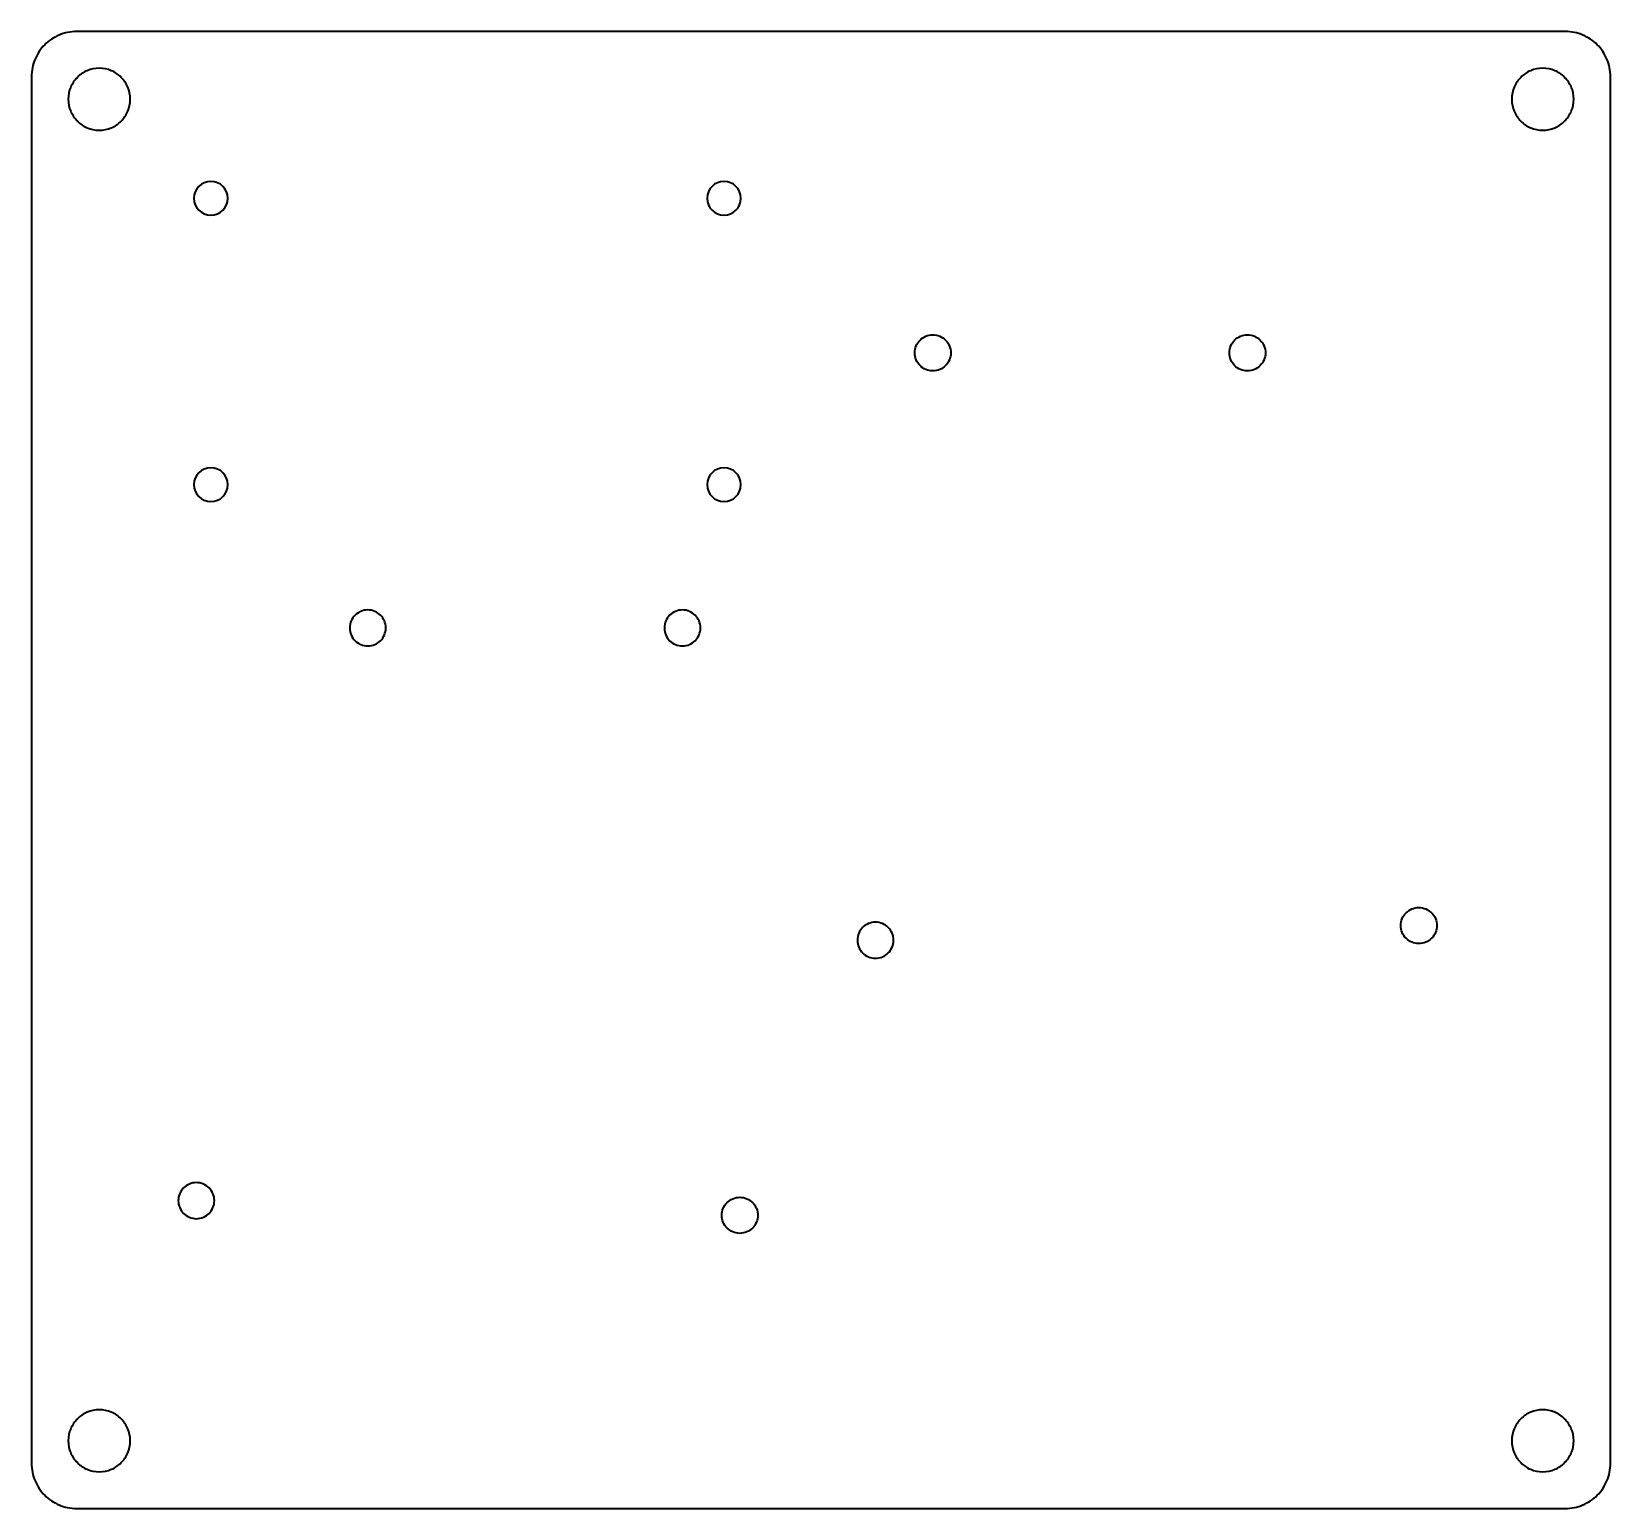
# Model space of a CAD drawing. Header units: inches. Extents: x 38 to 178, y -205 to -74.
import ezdxf

# ---------------------------------------------------------------- set-up
doc = ezdxf.new("R2010")
doc.units = ezdxf.units.IN
doc.header["$MEASUREMENT"] = 0
doc.layers.add('breadboard', color=7, linetype='Continuous')

msp = doc.modelspace()

# ---------------------------------------------------------------- linework, layer by layer
at = {"layer": 'breadboard', "color": 179, "lineweight": 35, "true_color": 0x231f20}
for points, knots in [([(173.95, -205.2), (173.95, -205.2), (140.95, -205.2), (140.95, -205.2), (140.95, -205.2), (107.95, -205.2), (107.95, -205.2), (107.95, -205.2), (74.95, -205.2), (74.95, -205.2), (74.95, -205.2), (41.95, -205.2), (41.95, -205.2), (41.4, -205.2), (40.87, -205.09), (40.39, -204.89), (39.91, -204.68), (39.48, -204.39), (39.12, -204.03), (38.76, -203.67), (38.47, -203.24), (38.26, -202.76), (38.06, -202.28), (37.95, -201.75), (37.95, -201.2), (37.95, -201.2), (37.95, -170.45), (37.95, -170.45), (37.95, -170.45), (37.95, -139.7), (37.95, -139.7), (37.95, -139.7), (37.95, -108.95), (37.95, -108.95), (37.95, -108.95), (37.95, -78.2), (37.95, -78.2), (37.95, -77.65), (38.06, -77.12), (38.26, -76.64), (38.47, -76.16), (38.76, -75.73), (39.12, -75.37), (39.48, -75.01), (39.91, -74.72), (40.39, -74.51), (40.87, -74.31), (41.4, -74.2), (41.95, -74.2), (41.95, -74.2), (74.95, -74.2), (74.95, -74.2), (74.95, -74.2), (107.95, -74.2), (107.95, -74.2), (107.95, -74.2), (140.95, -74.2), (140.95, -74.2), (140.95, -74.2), (173.95, -74.2), (173.95, -74.2), (174.5, -74.2), (175.03, -74.31), (175.51, -74.51), (175.99, -74.72), (176.42, -75.01), (176.78, -75.37), (177.14, -75.73), (177.43, -76.16), (177.64, -76.64), (177.84, -77.12), (177.95, -77.65), (177.95, -78.2), (177.95, -78.2), (177.95, -108.95), (177.95, -108.95), (177.95, -108.95), (177.95, -139.7), (177.95, -139.7), (177.95, -139.7), (177.95, -170.45), (177.95, -170.45), (177.95, -170.45), (177.95, -201.2), (177.95, -201.2), (177.95, -201.75), (177.84, -202.28), (177.64, -202.76), (177.43, -203.24), (177.14, -203.67), (176.78, -204.03), (176.42, -204.39), (175.99, -204.68), (175.51, -204.89), (175.03, -205.09), (174.5, -205.2), (173.95, -205.2)], [0, 0, 0, 0, 1, 1, 1, 2, 2, 2, 3, 3, 3, 4, 4, 4, 5, 5, 5, 6, 6, 6, 7, 7, 7, 8, 8, 8, 9, 9, 9, 10, 10, 10, 11, 11, 11, 12, 12, 12, 13, 13, 13, 14, 14, 14, 15, 15, 15, 16, 16, 16, 17, 17, 17, 18, 18, 18, 19, 19, 19, 20, 20, 20, 21, 21, 21, 22, 22, 22, 23, 23, 23, 24, 24, 24, 25, 25, 25, 26, 26, 26, 27, 27, 27, 28, 28, 28, 29, 29, 29, 30, 30, 30, 31, 31, 31, 32, 32, 32, 32]), ([(46.7, -80.2), (46.7, -80.58), (46.62, -80.94), (46.48, -81.27), (46.34, -81.6), (46.14, -81.9), (45.89, -82.14), (45.65, -82.39), (45.35, -82.59), (45.02, -82.73), (44.69, -82.87), (44.33, -82.95), (43.95, -82.95), (43.57, -82.95), (43.21, -82.87), (42.88, -82.73), (42.55, -82.59), (42.25, -82.39), (42.01, -82.14), (41.76, -81.9), (41.56, -81.6), (41.42, -81.27), (41.28, -80.94), (41.2, -80.58), (41.2, -80.2), (41.2, -79.82), (41.28, -79.46), (41.42, -79.13), (41.56, -78.8), (41.76, -78.5), (42.01, -78.26), (42.25, -78.01), (42.55, -77.81), (42.88, -77.67), (43.21, -77.53), (43.57, -77.45), (43.95, -77.45), (44.33, -77.45), (44.69, -77.53), (45.02, -77.67), (45.35, -77.81), (45.65, -78.01), (45.89, -78.26), (46.14, -78.5), (46.34, -78.8), (46.48, -79.13), (46.62, -79.46), (46.7, -79.82), (46.7, -80.2)], [0, 0, 0, 0, 1, 1, 1, 2, 2, 2, 3, 3, 3, 4, 4, 4, 5, 5, 5, 6, 6, 6, 7, 7, 7, 8, 8, 8, 9, 9, 9, 10, 10, 10, 11, 11, 11, 12, 12, 12, 13, 13, 13, 14, 14, 14, 15, 15, 15, 16, 16, 16, 16]), ([(174.7, -80.2), (174.7, -80.58), (174.62, -80.94), (174.48, -81.27), (174.34, -81.6), (174.14, -81.9), (173.89, -82.14), (173.65, -82.39), (173.35, -82.59), (173.02, -82.73), (172.69, -82.87), (172.33, -82.95), (171.95, -82.95), (171.57, -82.95), (171.21, -82.87), (170.88, -82.73), (170.55, -82.59), (170.25, -82.39), (170.01, -82.14), (169.76, -81.9), (169.56, -81.6), (169.42, -81.27), (169.28, -80.94), (169.2, -80.58), (169.2, -80.2), (169.2, -79.82), (169.28, -79.46), (169.42, -79.13), (169.56, -78.8), (169.76, -78.5), (170.01, -78.26), (170.25, -78.01), (170.55, -77.81), (170.88, -77.67), (171.21, -77.53), (171.57, -77.45), (171.95, -77.45), (172.33, -77.45), (172.69, -77.53), (173.02, -77.67), (173.35, -77.81), (173.65, -78.01), (173.89, -78.26), (174.14, -78.5), (174.34, -78.8), (174.48, -79.13), (174.62, -79.46), (174.7, -79.82), (174.7, -80.2)], [0, 0, 0, 0, 1, 1, 1, 2, 2, 2, 3, 3, 3, 4, 4, 4, 5, 5, 5, 6, 6, 6, 7, 7, 7, 8, 8, 8, 9, 9, 9, 10, 10, 10, 11, 11, 11, 12, 12, 12, 13, 13, 13, 14, 14, 14, 15, 15, 15, 16, 16, 16, 16]), ([(55.35, -88.99), (55.35, -89.82), (54.68, -90.49), (53.85, -90.49), (53.02, -90.49), (52.35, -89.82), (52.35, -88.99), (52.35, -88.17), (53.02, -87.49), (53.85, -87.49), (54.68, -87.49), (55.35, -88.17), (55.35, -88.99)], [0, 0, 0, 0, 1, 1, 1, 2, 2, 2, 3, 3, 3, 4, 4, 4, 4]), ([(100.85, -88.99), (100.85, -89.82), (100.18, -90.49), (99.35, -90.49), (98.52, -90.49), (97.85, -89.82), (97.85, -88.99), (97.85, -88.17), (98.52, -87.49), (99.35, -87.49), (100.18, -87.49), (100.85, -88.17), (100.85, -88.99)], [0, 0, 0, 0, 1, 1, 1, 2, 2, 2, 3, 3, 3, 4, 4, 4, 4]), ([(117.86, -101.1), (117.42, -101.1), (117.02, -101.28), (116.73, -101.57), (116.44, -101.86), (116.26, -102.26), (116.26, -102.7), (116.26, -103.14), (116.44, -103.54), (116.73, -103.83), (117.02, -104.12), (117.42, -104.3), (117.86, -104.3), (118.3, -104.3), (118.7, -104.12), (118.99, -103.83), (119.28, -103.54), (119.46, -103.14), (119.46, -102.7), (119.46, -102.26), (119.28, -101.86), (118.99, -101.57), (118.7, -101.28), (118.3, -101.1), (117.86, -101.1)], [0, 0, 0, 0, 1, 1, 1, 2, 2, 2, 3, 3, 3, 4, 4, 4, 5, 5, 5, 6, 6, 6, 7, 7, 7, 8, 8, 8, 8]), ([(145.76, -101.1), (145.32, -101.1), (144.92, -101.28), (144.63, -101.57), (144.34, -101.86), (144.16, -102.26), (144.16, -102.7), (144.16, -103.14), (144.34, -103.54), (144.63, -103.83), (144.92, -104.12), (145.32, -104.3), (145.76, -104.3), (146.2, -104.3), (146.6, -104.12), (146.89, -103.83), (147.18, -103.54), (147.36, -103.14), (147.36, -102.7), (147.36, -102.26), (147.18, -101.86), (146.89, -101.57), (146.6, -101.28), (146.2, -101.1), (145.76, -101.1)], [0, 0, 0, 0, 1, 1, 1, 2, 2, 2, 3, 3, 3, 4, 4, 4, 5, 5, 5, 6, 6, 6, 7, 7, 7, 8, 8, 8, 8]), ([(55.35, -114.39), (55.35, -115.22), (54.68, -115.89), (53.85, -115.89), (53.02, -115.89), (52.35, -115.22), (52.35, -114.39), (52.35, -113.57), (53.02, -112.89), (53.85, -112.89), (54.68, -112.89), (55.35, -113.57), (55.35, -114.39)], [0, 0, 0, 0, 1, 1, 1, 2, 2, 2, 3, 3, 3, 4, 4, 4, 4]), ([(100.85, -114.39), (100.85, -115.22), (100.18, -115.89), (99.35, -115.89), (98.52, -115.89), (97.85, -115.22), (97.85, -114.39), (97.85, -113.57), (98.52, -112.89), (99.35, -112.89), (100.18, -112.89), (100.85, -113.57), (100.85, -114.39)], [0, 0, 0, 0, 1, 1, 1, 2, 2, 2, 3, 3, 3, 4, 4, 4, 4]), ([(67.76, -125.5), (68.2, -125.5), (68.6, -125.68), (68.89, -125.97), (69.18, -126.26), (69.36, -126.66), (69.36, -127.1), (69.36, -127.54), (69.18, -127.94), (68.89, -128.23), (68.6, -128.52), (68.2, -128.7), (67.76, -128.7), (67.32, -128.7), (66.92, -128.52), (66.63, -128.23), (66.34, -127.94), (66.16, -127.54), (66.16, -127.1), (66.16, -126.66), (66.34, -126.26), (66.63, -125.97), (66.92, -125.68), (67.32, -125.5), (67.76, -125.5)], [0, 0, 0, 0, 1, 1, 1, 2, 2, 2, 3, 3, 3, 4, 4, 4, 5, 5, 5, 6, 6, 6, 7, 7, 7, 8, 8, 8, 8]), ([(95.66, -125.5), (96.1, -125.5), (96.5, -125.68), (96.79, -125.97), (97.08, -126.26), (97.26, -126.66), (97.26, -127.1), (97.26, -127.54), (97.08, -127.94), (96.79, -128.23), (96.5, -128.52), (96.1, -128.7), (95.66, -128.7), (95.22, -128.7), (94.82, -128.52), (94.53, -128.23), (94.24, -127.94), (94.06, -127.54), (94.06, -127.1), (94.06, -126.66), (94.24, -126.26), (94.53, -125.97), (94.82, -125.68), (95.22, -125.5), (95.66, -125.5)], [0, 0, 0, 0, 1, 1, 1, 2, 2, 2, 3, 3, 3, 4, 4, 4, 5, 5, 5, 6, 6, 6, 7, 7, 7, 8, 8, 8, 8]), ([(160.96, -151.9), (160.52, -151.9), (160.12, -152.08), (159.83, -152.37), (159.54, -152.66), (159.36, -153.06), (159.36, -153.5), (159.36, -153.94), (159.54, -154.34), (159.83, -154.63), (160.12, -154.92), (160.52, -155.1), (160.96, -155.1), (161.4, -155.1), (161.8, -154.92), (162.09, -154.63), (162.38, -154.34), (162.56, -153.94), (162.56, -153.5), (162.56, -153.06), (162.38, -152.66), (162.09, -152.37), (161.8, -152.08), (161.4, -151.9), (160.96, -151.9)], [0, 0, 0, 0, 1, 1, 1, 2, 2, 2, 3, 3, 3, 4, 4, 4, 5, 5, 5, 6, 6, 6, 7, 7, 7, 8, 8, 8, 8]), ([(112.78, -153.2), (113.22, -153.2), (113.62, -153.38), (113.91, -153.67), (114.2, -153.96), (114.38, -154.36), (114.38, -154.8), (114.38, -155.24), (114.2, -155.64), (113.91, -155.93), (113.62, -156.22), (113.22, -156.4), (112.78, -156.4), (112.33, -156.4), (111.93, -156.22), (111.64, -155.93), (111.35, -155.64), (111.18, -155.24), (111.18, -154.8), (111.18, -154.36), (111.35, -153.96), (111.64, -153.67), (111.93, -153.38), (112.33, -153.2), (112.78, -153.2)], [0, 0, 0, 0, 1, 1, 1, 2, 2, 2, 3, 3, 3, 4, 4, 4, 5, 5, 5, 6, 6, 6, 7, 7, 7, 8, 8, 8, 8]), ([(52.56, -176.3), (53, -176.3), (53.4, -176.48), (53.69, -176.77), (53.98, -177.06), (54.16, -177.46), (54.16, -177.9), (54.16, -178.34), (53.98, -178.74), (53.69, -179.03), (53.4, -179.32), (53, -179.5), (52.56, -179.5), (52.12, -179.5), (51.72, -179.32), (51.43, -179.03), (51.14, -178.74), (50.96, -178.34), (50.96, -177.9), (50.96, -177.46), (51.14, -177.06), (51.43, -176.77), (51.72, -176.48), (52.12, -176.3), (52.56, -176.3)], [0, 0, 0, 0, 1, 1, 1, 2, 2, 2, 3, 3, 3, 4, 4, 4, 5, 5, 5, 6, 6, 6, 7, 7, 7, 8, 8, 8, 8]), ([(100.75, -177.6), (100.31, -177.6), (99.91, -177.78), (99.62, -178.07), (99.33, -178.36), (99.15, -178.76), (99.15, -179.2), (99.15, -179.64), (99.33, -180.04), (99.62, -180.33), (99.91, -180.62), (100.31, -180.8), (100.75, -180.8), (101.19, -180.8), (101.59, -180.62), (101.88, -180.33), (102.17, -180.04), (102.35, -179.64), (102.35, -179.2), (102.35, -178.76), (102.17, -178.36), (101.88, -178.07), (101.59, -177.78), (101.19, -177.6), (100.75, -177.6)], [0, 0, 0, 0, 1, 1, 1, 2, 2, 2, 3, 3, 3, 4, 4, 4, 5, 5, 5, 6, 6, 6, 7, 7, 7, 8, 8, 8, 8]), ([(46.7, -199.2), (46.7, -199.58), (46.62, -199.94), (46.48, -200.27), (46.34, -200.6), (46.14, -200.9), (45.89, -201.14), (45.65, -201.39), (45.35, -201.59), (45.02, -201.73), (44.69, -201.87), (44.33, -201.95), (43.95, -201.95), (43.57, -201.95), (43.21, -201.87), (42.88, -201.73), (42.55, -201.59), (42.25, -201.39), (42.01, -201.14), (41.76, -200.9), (41.56, -200.6), (41.42, -200.27), (41.28, -199.94), (41.2, -199.58), (41.2, -199.2), (41.2, -198.82), (41.28, -198.46), (41.42, -198.13), (41.56, -197.8), (41.76, -197.5), (42.01, -197.26), (42.25, -197.01), (42.55, -196.81), (42.88, -196.67), (43.21, -196.53), (43.57, -196.45), (43.95, -196.45), (44.33, -196.45), (44.69, -196.53), (45.02, -196.67), (45.35, -196.81), (45.65, -197.01), (45.89, -197.26), (46.14, -197.5), (46.34, -197.8), (46.48, -198.13), (46.62, -198.46), (46.7, -198.82), (46.7, -199.2)], [0, 0, 0, 0, 1, 1, 1, 2, 2, 2, 3, 3, 3, 4, 4, 4, 5, 5, 5, 6, 6, 6, 7, 7, 7, 8, 8, 8, 9, 9, 9, 10, 10, 10, 11, 11, 11, 12, 12, 12, 13, 13, 13, 14, 14, 14, 15, 15, 15, 16, 16, 16, 16]), ([(174.7, -199.2), (174.7, -199.58), (174.62, -199.94), (174.48, -200.27), (174.34, -200.6), (174.14, -200.9), (173.89, -201.14), (173.65, -201.39), (173.35, -201.59), (173.02, -201.73), (172.69, -201.87), (172.33, -201.95), (171.95, -201.95), (171.57, -201.95), (171.21, -201.87), (170.88, -201.73), (170.55, -201.59), (170.25, -201.39), (170.01, -201.14), (169.76, -200.9), (169.56, -200.6), (169.42, -200.27), (169.28, -199.94), (169.2, -199.58), (169.2, -199.2), (169.2, -198.82), (169.28, -198.46), (169.42, -198.13), (169.56, -197.8), (169.76, -197.5), (170.01, -197.26), (170.25, -197.01), (170.55, -196.81), (170.88, -196.67), (171.21, -196.53), (171.57, -196.45), (171.95, -196.45), (172.33, -196.45), (172.69, -196.53), (173.02, -196.67), (173.35, -196.81), (173.65, -197.01), (173.89, -197.26), (174.14, -197.5), (174.34, -197.8), (174.48, -198.13), (174.62, -198.46), (174.7, -198.82), (174.7, -199.2)], [0, 0, 0, 0, 1, 1, 1, 2, 2, 2, 3, 3, 3, 4, 4, 4, 5, 5, 5, 6, 6, 6, 7, 7, 7, 8, 8, 8, 9, 9, 9, 10, 10, 10, 11, 11, 11, 12, 12, 12, 13, 13, 13, 14, 14, 14, 15, 15, 15, 16, 16, 16, 16])]:
    msp.add_open_spline(points, degree=3, knots=knots, dxfattribs=at)

doc.saveas('drawing.dxf')
